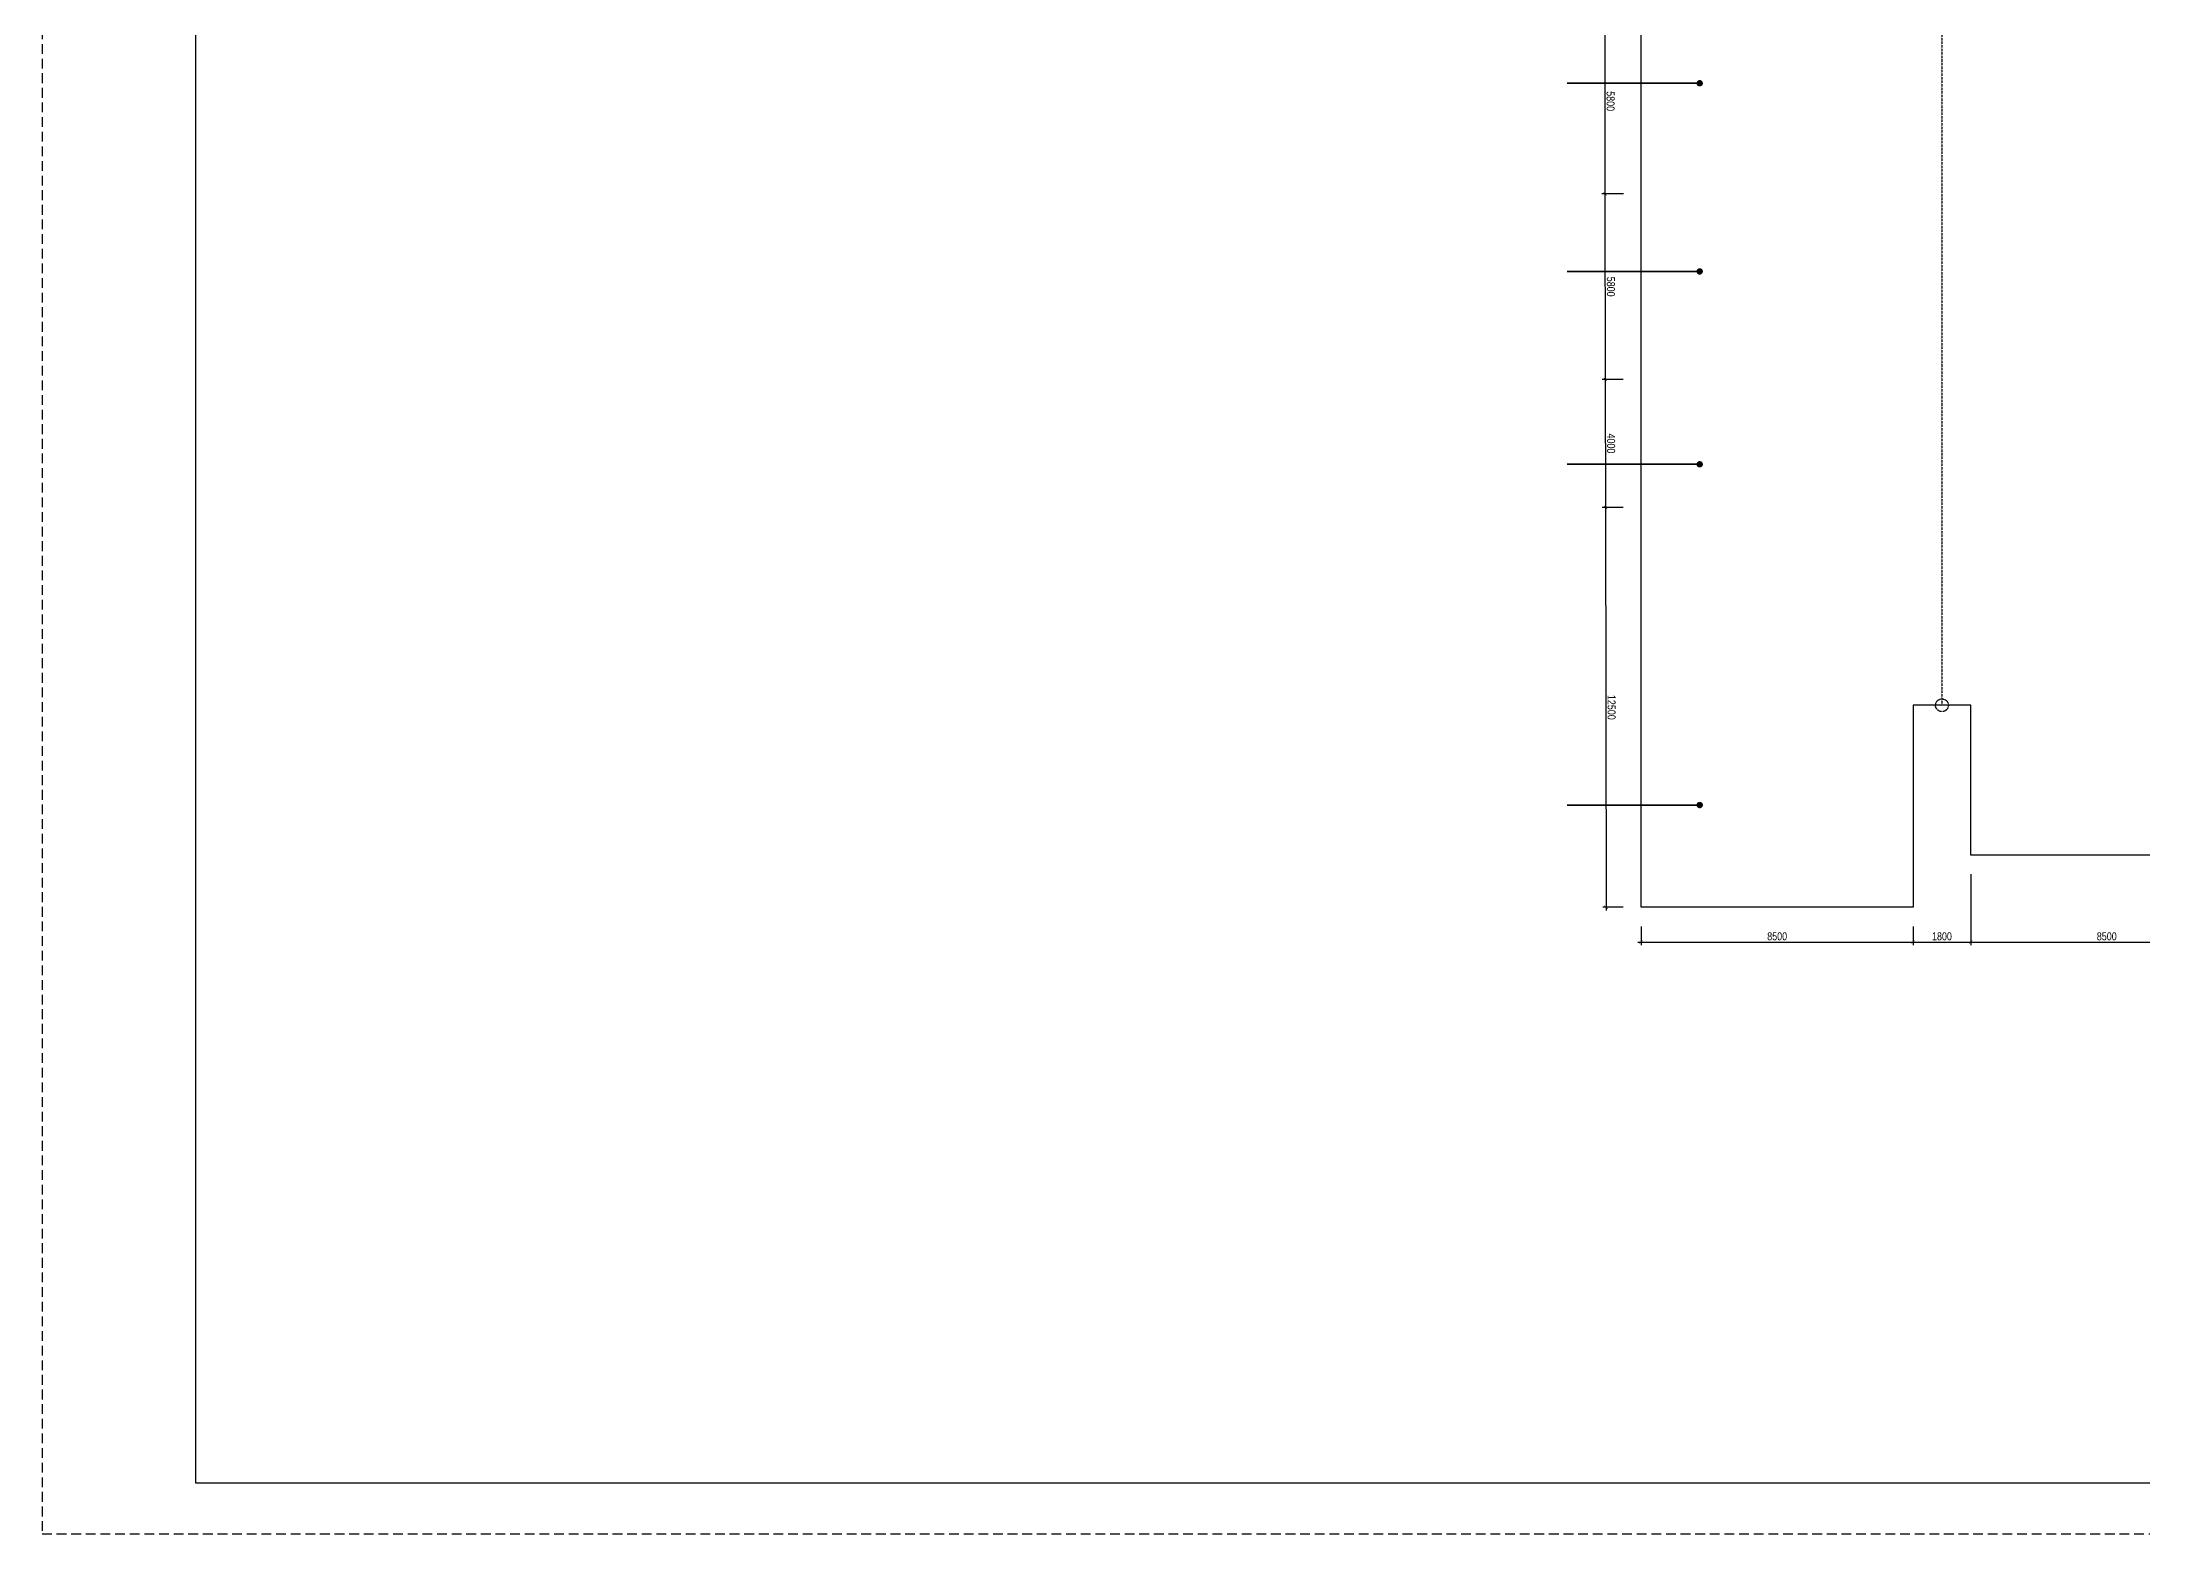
# Model space of a CAD drawing. Header units: millimetres. Extents: x 43 to 134443, y -95209 to -169.
# Drawn here: x 43 to 65698, y -95209 to -48568 of the extents above; entities that cross this region are included whole.
import ezdxf

# ---------------------------------------------------------------- set-up
doc = ezdxf.new("R2010")
doc.units = ezdxf.units.MM
doc.linetypes.add('HIDDEN', pattern=[9.525, 6.35, -3.175])
doc.layers.get('0').update_dxf_attribs({"color": 231})
doc.layers.get('DefPoints').update_dxf_attribs({"color": 191})
doc.layers.add('A-SHBD', color=7, linetype='Continuous', lineweight=35)
doc.layers.add('MDI-BAO', color=1, linetype='Continuous')
doc.layers.add('S-DIM', color=231, linetype='Continuous')
doc.layers.add('MDI-HANHLANG', color=5, linetype='HIDDEN', plot=False)
doc.styles.add('250602-MB CO CAU CĂN HO X1-3A-1$0$style1', font='arial.ttf')
doc.styles.add('VTK_Arial', font='arial.ttf', dxfattribs={"width": 0.8})
doc.dimstyles.new('250602-MB CO CAU CĂN HO X1-3A-1$0$Dim_50', dxfattribs={"dimscale": 50, "dimtxt": 2, "dimasz": 1.5, "dimexe": 1, "dimexo": 0, "dimgap": 1, "dimtad": 1, "dimdec": 0, "dimlfac": -1, "dimzin": 12, "dimdsep": 46, "dimtxsty": '250602-MB CO CAU CĂN HO X1-3A-1$0$style1', "dimblk1": '250602-MB CO CAU CĂN HO X1-3A-1$0$_ARCHTICK', "dimblk2": '250602-MB CO CAU CĂN HO X1-3A-1$0$_ARCHTICK', "dimsah": 1, "dimcen": 1.5, "dimdle": 1.5, "dimclrd": 256, "dimclre": 256, "dimclrt": 2, "dimadec": 1, "dimazin": 3, "dimtm": 1e-09, "dimtfac": 0.416667, "dimtdec": 0, "dimtix": 1, "dimtmove": 2, "dimatfit": 3, "dimfxl": 7, "dimfxlon": 1, "dimtolj": 1, "dimtzin": 0, "dimlwd": -1, "dimlwe": -1, "dimarcsym": 1})
doc.dimstyles.new('A-2.5-DIM100', dxfattribs={"dimscale": 100, "dimtxt": 2.5, "dimasz": 1, "dimexe": 1, "dimexo": 0, "dimgap": 0.5, "dimtad": 1, "dimdec": 0, "dimzin": 12, "dimdsep": 46, "dimtxsty": 'VTK_Arial', "dimblk": 'ARCHTICK', "dimcen": 0, "dimdle": 1, "dimclrd": 256, "dimclre": 256, "dimclrt": 7, "dimadec": 1, "dimazin": 3, "dimtfac": 1, "dimtdec": 0, "dimtmove": 0, "dimatfit": 2, "dimfxl": 20, "dimtolj": 1, "dimtzin": 0, "dimlwd": -1, "dimlwe": -1, "dimarcsym": 0})

# ---------------------------------------------------------------- blocks, each defined once
blk = doc.blocks.new('VTK-A1_BoKhungTen')
at = {"layer": 'DefPoints', "linetype": 'HIDDEN', "ltscale": 0.3}
blk.add_lwpolyline([(0, -594), (840, -594), (840, 0), (0, 0)], close=True, dxfattribs=at)
at = {"layer": 'DefPoints'}
blk.add_lwpolyline([(755, -10), (30, -10), (30, -584), (755, -584)], dxfattribs=at)
blk = doc.blocks.new('250602-MB CO CAU CĂN HO X1-3A-1$0$_ARCHTICK')
at = {"color": 0, "linetype": 'ByBlock', "const_width": 0.15}
blk.add_lwpolyline([(-0.5, -0.5), (0.5, 0.5)], dxfattribs=at)
blk = doc.blocks.new('_ArchTick')
at = {"color": 0, "linetype": 'ByBlock', "const_width": 0.15}
blk.add_lwpolyline([(-0.5, -0.5), (0.5, 0.5)], dxfattribs=at)
blk = doc.blocks.new('*D39')
at = {"layer": 'DefPoints', "color": 0, "transparency": 16777216}
for p in [(49465, -47517), (48886, -53318), (49465, -53317)]:
    blk.add_point(p, dxfattribs=at)
at = {"layer": 'S-DIM', "transparency": 16777216}
for p, q in [((49465, -47517), (48776, -47518)), ((48876, -47418), (48886, -53418)), ((49465, -53317), (48786, -53318))]:
    blk.add_line(p, q, dxfattribs=at)
at = {"layer": 'S-DIM', "transparency": 16777216, "xscale": 100, "yscale": 100, "zscale": 100}
for p, rotation in [((48876, -47518), 90.09549287743589), ((48886, -53318), 270.0954928774359)]:
    blk.add_blockref('_ArchTick', p, dxfattribs=dict(at, rotation=rotation))
at = {"layer": 'S-DIM', "color": 7, "transparency": 16777216, "insert": (49059, -50417), "char_height": 250, "attachment_point": 5, "rotation": 270.09549, "style": 'VTK_Arial'}
blk.add_mtext('\\A1;5800', dxfattribs=at)
blk = doc.blocks.new('*D40')
at = {"layer": 'DefPoints', "color": 0, "transparency": 16777216}
for p in [(49465, -53317), (48895, -59118), (49450, -59117)]:
    blk.add_point(p, dxfattribs=at)
at = {"layer": 'S-DIM', "transparency": 16777216}
for p, q in [((49465, -53317), (48786, -53318)), ((48886, -53218), (48896, -59218)), ((49450, -59117), (48795, -59118))]:
    blk.add_line(p, q, dxfattribs=at)
at = {"layer": 'S-DIM', "transparency": 16777216, "xscale": 100, "yscale": 100, "zscale": 100}
for p, rotation in [((48886, -53318), 90.09549287743589), ((48895, -59118), 270.0954928774359)]:
    blk.add_blockref('_ArchTick', p, dxfattribs=dict(at, rotation=rotation))
at = {"layer": 'S-DIM', "color": 7, "transparency": 16777216, "insert": (49068, -56217), "char_height": 250, "attachment_point": 5, "rotation": 270.09549, "style": 'VTK_Arial'}
blk.add_mtext('\\A1;5800', dxfattribs=at)
blk = doc.blocks.new('*D41')
at = {"layer": 'DefPoints', "color": 0, "transparency": 16777216}
for p in [(49450, -59117), (48902, -63118), (49450, -63117)]:
    blk.add_point(p, dxfattribs=at)
at = {"layer": 'S-DIM', "transparency": 16777216}
for p, q in [((48895, -59018), (48902, -63218)), ((49450, -59117), (48795, -59118)), ((49450, -63117), (48802, -63118))]:
    blk.add_line(p, q, dxfattribs=at)
at = {"layer": 'S-DIM', "transparency": 16777216, "xscale": 100, "yscale": 100, "zscale": 100}
for p, rotation in [((48895, -59118), 90.09549287743589), ((48902, -63118), 270.0954928774359)]:
    blk.add_blockref('_ArchTick', p, dxfattribs=dict(at, rotation=rotation))
at = {"layer": 'S-DIM', "color": 7, "transparency": 16777216, "insert": (49076, -61117), "char_height": 250, "attachment_point": 5, "rotation": 270.09549, "style": 'VTK_Arial'}
blk.add_mtext('\\A1;4000', dxfattribs=at)
blk = doc.blocks.new('*D42')
at = {"layer": 'DefPoints', "color": 0, "transparency": 16777216}
for p in [(49450, -63117), (48923, -75618), (49450, -75617)]:
    blk.add_point(p, dxfattribs=at)
at = {"layer": 'S-DIM', "transparency": 16777216}
for p, q in [((48902, -63018), (48923, -75718)), ((49450, -63117), (48802, -63118)), ((49450, -75617), (48823, -75618))]:
    blk.add_line(p, q, dxfattribs=at)
at = {"layer": 'S-DIM', "transparency": 16777216, "xscale": 100, "yscale": 100, "zscale": 100}
for p, rotation in [((48902, -63118), 90.09549287743589), ((48923, -75618), 270.0954928774359)]:
    blk.add_blockref('_ArchTick', p, dxfattribs=dict(at, rotation=rotation))
at = {"layer": 'S-DIM', "color": 7, "transparency": 16777216, "insert": (49090, -69367), "char_height": 250, "attachment_point": 5, "rotation": 270.09549, "style": 'VTK_Arial'}
blk.add_mtext('\\A1;12500', dxfattribs=at)
blk = doc.blocks.new('*D43')
at = {"layer": 'DefPoints', "color": 0, "transparency": 16777216}
for p in [(50016, -76217), (58516, -76217), (58516, -76704)]:
    blk.add_point(p, dxfattribs=at)
at = {"layer": 'S-DIM', "transparency": 16777216}
for p, q in [((49916, -76704), (58616, -76704)), ((50016, -76217), (50016, -76804)), ((58516, -76217), (58516, -76804))]:
    blk.add_line(p, q, dxfattribs=at)
at = {"layer": 'S-DIM', "transparency": 16777216, "xscale": 100, "yscale": 100, "zscale": 100, "rotation": 180}
blk.add_blockref('_ArchTick', (50016, -76704), dxfattribs=at)
at = {"layer": 'S-DIM', "transparency": 16777216, "xscale": 100, "yscale": 100, "zscale": 100}
blk.add_blockref('_ArchTick', (58516, -76704), dxfattribs=at)
at = {"layer": 'S-DIM', "color": 7, "transparency": 16777216, "insert": (54266, -76526), "char_height": 250, "attachment_point": 5, "style": 'VTK_Arial'}
blk.add_mtext('\\A1;8500', dxfattribs=at)
blk = doc.blocks.new('*D44')
at = {"layer": 'DefPoints', "color": 0, "transparency": 16777216}
for p in [(60316, -74587), (58516, -76217), (60316, -76704)]:
    blk.add_point(p, dxfattribs=at)
at = {"layer": 'S-DIM', "transparency": 16777216}
for p, q in [((60316, -74587), (60316, -76804)), ((58416, -76704), (60416, -76704)), ((58516, -76217), (58516, -76804))]:
    blk.add_line(p, q, dxfattribs=at)
at = {"layer": 'S-DIM', "transparency": 16777216, "xscale": 100, "yscale": 100, "zscale": 100, "rotation": 180}
blk.add_blockref('_ArchTick', (58516, -76704), dxfattribs=at)
at = {"layer": 'S-DIM', "transparency": 16777216, "xscale": 100, "yscale": 100, "zscale": 100}
blk.add_blockref('_ArchTick', (60316, -76704), dxfattribs=at)
at = {"layer": 'S-DIM', "color": 7, "transparency": 16777216, "insert": (59416, -76526), "char_height": 250, "attachment_point": 5, "style": 'VTK_Arial'}
blk.add_mtext('\\A1;1800', dxfattribs=at)
blk = doc.blocks.new('*D45')
at = {"layer": 'DefPoints', "color": 0, "transparency": 16777216}
for p in [(60316, -74587), (68816, -74587), (68816, -76704)]:
    blk.add_point(p, dxfattribs=at)
at = {"layer": 'S-DIM', "transparency": 16777216}
for p, q in [((60316, -74587), (60316, -76804)), ((68816, -74587), (68816, -76804)), ((60216, -76704), (68916, -76704))]:
    blk.add_line(p, q, dxfattribs=at)
at = {"layer": 'S-DIM', "transparency": 16777216, "xscale": 100, "yscale": 100, "zscale": 100, "rotation": 180}
blk.add_blockref('_ArchTick', (60316, -76704), dxfattribs=at)
at = {"layer": 'S-DIM', "transparency": 16777216, "xscale": 100, "yscale": 100, "zscale": 100}
blk.add_blockref('_ArchTick', (68816, -76704), dxfattribs=at)
at = {"layer": 'S-DIM', "color": 7, "transparency": 16777216, "insert": (64566, -76526), "char_height": 250, "attachment_point": 5, "style": 'VTK_Arial'}
blk.add_mtext('\\A1;8500', dxfattribs=at)

msp = doc.modelspace()

# ---------------------------------------------------------------- linework, layer by layer
at = {"layer": 'MDI-BAO'}
msp.add_lwpolyline([(10621.2, -26507.4), (10621.2, -17986.7), (14304.4, -17986.7), (14304.4, -16186.7), (9511.2, -16186.7), (9511.2, -7686.7), (60511.2, -7686.7), (60511.2, -17986.7), (68616.2, -17986.7), (68616.2, -13702.9), (115416.2, -13686.7), (115416.2, -22186.7), (108602.3, -22186.7), (108602.3, -23986.7), (112579.5, -23986.4), (112582.9, -32546.7), (68816.6, -32561.7), (68815.8, -73986.7), (60315.8, -73986.7), (60316.6, -69301.7), (58516.1, -69301.7), (58516.3, -75616.7), (50016.2, -75616.7), (50016.2, -26501.7)], close=True, dxfattribs=at)
at = {"layer": 'MDI-HANHLANG'}
msp.add_line((59416.2, -17086.7), (59416.2, -69301.7), dxfattribs=at)
msp.add_circle((59416.3, -69301.7), 200, dxfattribs=at)

# ---------------------------------------------------------------- block references
at = {"layer": 'DefPoints', "xscale": 160, "yscale": 160, "zscale": 160}
msp.add_blockref('VTK-A1_BoKhungTen', (43.4, -168.9), dxfattribs=at)

# ---------------------------------------------------------------- dimensions: what is measured, and where the dimension line sits
at = {"layer": 'S-DIM'}
for base, p1, p2, angle, picture, middle in [((48885.7, -53317.6), (49464.6, -47516.7), (49464.6, -53316.7), 90.095493, '*D39', (49058.5, -50417.4)), ((48895.4, -59117.6), (49464.6, -53316.7), (49449.6, -59116.7), 90.095493, '*D40', (49068.2, -56217.3)), ((48902, -63117.6), (49449.6, -59116.7), (49449.6, -63116.7), 90.095493, '*D41', (49076.3, -61117.3)), ((48922.9, -75617.6), (49449.6, -63116.7), (49449.6, -75616.7), 90.095493, '*D42', (49090.1, -69367.3)), ((60316.2, -76704.1), (58516.2, -76216.7), (60316.2, -74586.7), 180, '*D44', (59416.2, -76526.5)), ((68816.2, -76704.1), (60316.2, -74586.7), (68816.2, -74586.7), 180, '*D45', (64566.2, -76526.5))]:
    dim = msp.add_linear_dim(base=base, p1=p1, p2=p2, angle=angle, dimstyle='A-2.5-DIM100', override={"dimpost": '\\X', "dimtmove": 1}, dxfattribs=at)
    dim.commit()
    dim.dimension.update_dxf_attribs({"geometry": picture, "text_midpoint": middle})
dim = msp.add_aligned_dim(p1=(50016.2, -76216.7), p2=(58516.2, -76216.7), distance=-487.5, dimstyle='A-2.5-DIM100', override={"dimpost": '\\X'}, dxfattribs=at)
dim.commit()
dim.dimension.update_dxf_attribs({"geometry": '*D43', "text_midpoint": (54266.2, -76526.5)})

# ---------------------------------------------------------------- leaders
at = {"layer": 'A-SHBD'}
for points in [[(51846.3, -49857.7), (47700.1, -49857.7)], [(51846.3, -55740.2), (47700.1, -55740.2)], [(51846.3, -61768.9), (47700.1, -61768.9)], [(51846.3, -72420.9), (47700.1, -72420.9)]]:
    msp.add_leader(points, dimstyle='250602-MB CO CAU CĂN HO X1-3A-1$0$Dim_50', override={"dimasz": 4, "dimtad": 0, "dimldrblk": 'Dot', "dimtfill": 1}, dxfattribs=at)

doc.saveas('drawing.dxf')
